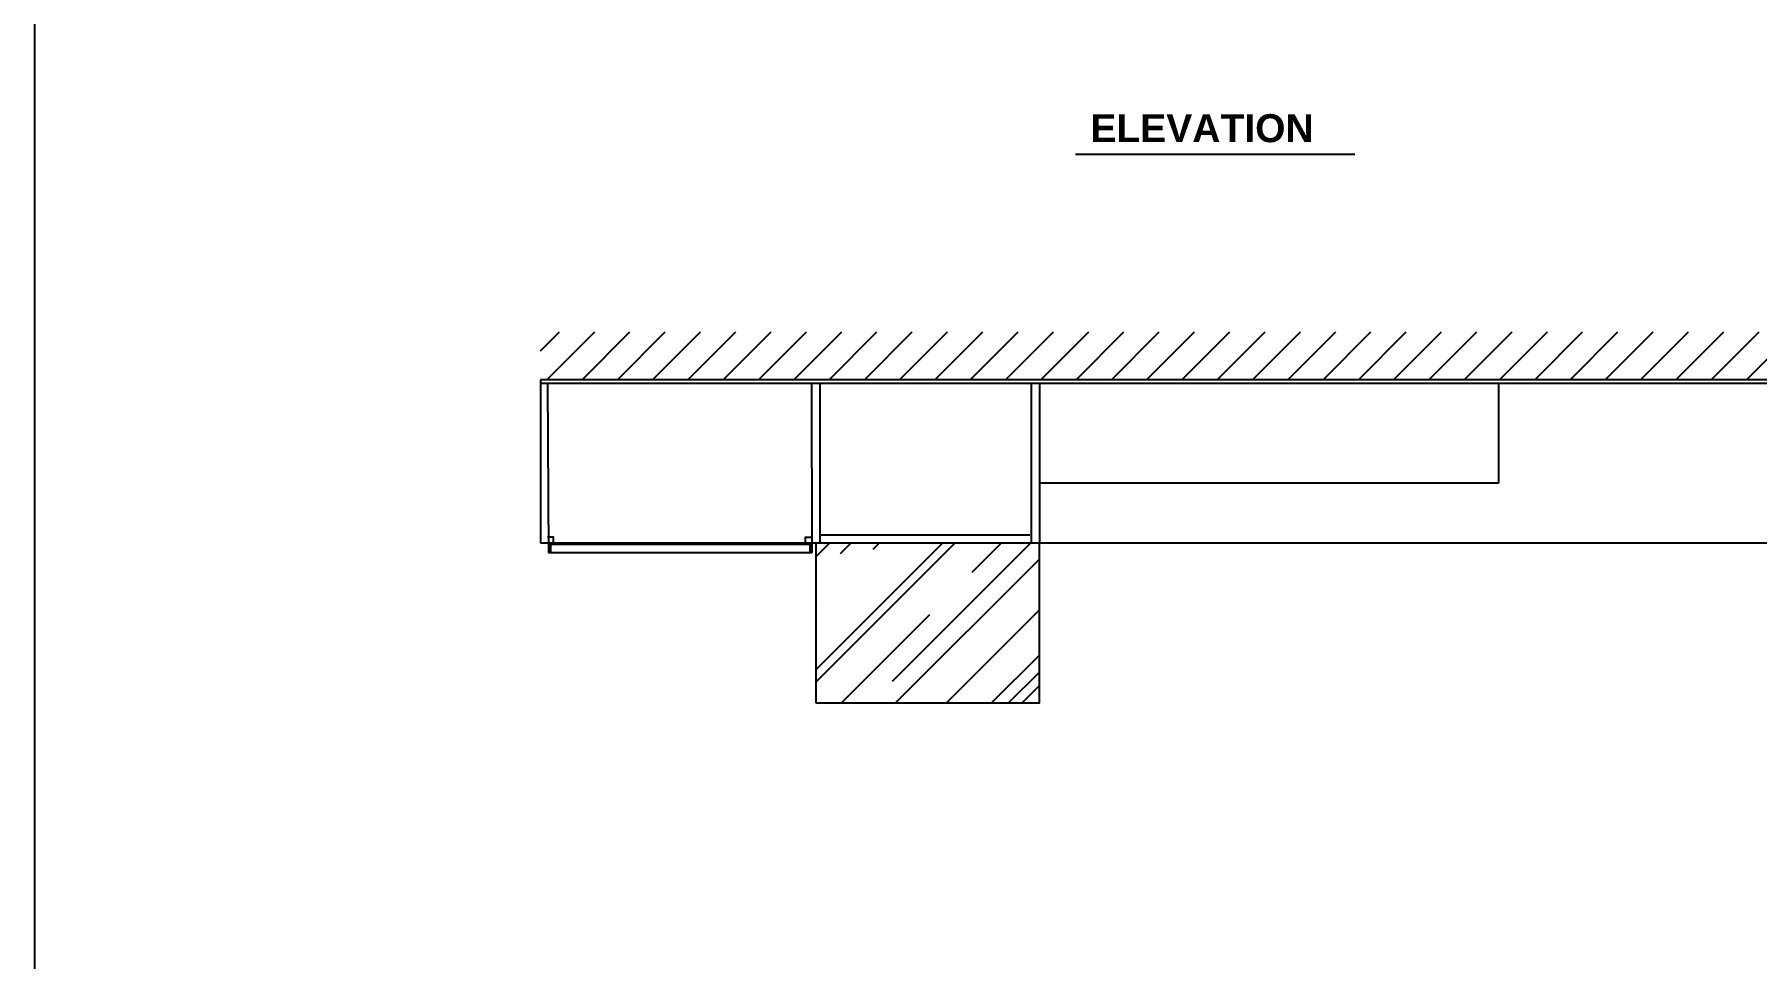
# Model space of a CAD drawing. Header units: inches. Extents: x 3 to 45, y 10.7 to 35.5.
# Drawn here: x 24.325 to 28.639, y 26.276 to 28.589 of the extents above; entities that cross this region are included whole.
import ezdxf

# ---------------------------------------------------------------- set-up
doc = ezdxf.new("R2010")
doc.units = ezdxf.units.IN
doc.header["$MEASUREMENT"] = 0
for name, color, linetype in [('02', 2, 'Continuous'), ('1', 1, 'Continuous'), ('4', 4, 'Continuous'), ('8', 8, 'Continuous'), ('kadrbm', 4, 'Continuous')]:
    doc.layers.add(name, color=color, linetype=linetype)
doc.styles.add('HT', font='swisseb.ttf')

# ---------------------------------------------------------------- blocks, each defined once
blk = doc.blocks.new('kadrbm')
at = {"layer": 'kadrbm', "color": 4}
blk.add_lwpolyline([(20.6631, 0.3257), (20.6631, 24.4603), (0.3369, 24.4603), (0.3369, 0.3257), (20.6631, 0.3257)], dxfattribs=at)

msp = doc.modelspace()

# ---------------------------------------------------------------- hatches: boundary and pattern name
at = {"layer": '8'}
h = msp.add_hatch(dxfattribs=at)
h.set_pattern_fill('ANSI31', color=256, scale=0.5, style=0)
h.set_pattern_definition([(45, (6.10252, 22.97932), (-0.04419417, 0.04419417), [])])
h.paths.add_polyline_path([(25.5925, 27.8444), (25.5925, 27.7244), (29.7925, 27.7244), (29.7925, 27.8444)])
h = msp.add_hatch(dxfattribs=at)
h.set_pattern_fill('AR-RROOF', color=256, scale=0.2, angle=45, style=0)
h.set_pattern_definition([(45, (24.2564, 22.4268), (0.1697056, 0.452548), [3, -0.4, 1, -0.2]), (45, (24.37378, 22.6856), (-0.329512, 0.046669), [0.6, -0.066, 1.2, -0.15]), (45, (24.2069, 22.61771), (0.6406387, 0.8301434), [1.6, -0.28, 0.8, -0.2])])
h.paths.add_polyline_path([(26.2825, 26.9154), (26.8425, 26.9154), (26.8425, 27.3154), (26.2825, 27.3154)])

# ---------------------------------------------------------------- linework, layer by layer
at = {"layer": '02'}
for p, q in [((26.9328, 28.2893), (27.6328, 28.2893)), ((29.7925, 27.7154), (25.5925, 27.7154)), ((25.6105, 27.7154), (25.6125, 27.2914)), ((26.2715, 27.7154), (26.2725, 27.2914)), ((26.2925, 27.7154), (26.2925, 27.3154)), ((26.8215, 27.7154), (26.8215, 27.3154)), ((25.6175, 27.3154), (25.6175, 27.2914)), ((26.2675, 27.3124), (25.6175, 27.3124)), ((26.2675, 27.3154), (26.2675, 27.2914)), ((26.8185, 27.3354), (26.2925, 27.3354)), ((26.2725, 27.2914), (25.6125, 27.2914))]:
    msp.add_line(p, q, dxfattribs=at)
for points in [[(25.6255, 27.3154), (25.6255, 27.3304), (25.6105, 27.3304)], [(26.2565, 27.3154), (26.2565, 27.3304), (26.2715, 27.3304)]]:
    msp.add_lwpolyline(points, dxfattribs=at)
at = {"layer": '1'}
msp.add_line((29.7925, 27.7244), (25.5925, 27.7244), dxfattribs=at)
at = {"layer": '4'}
for p, q in [((25.5925, 27.7244), (25.5925, 27.3154)), ((26.8425, 27.7154), (26.8425, 27.3154)), ((27.9925, 27.7154), (27.9925, 27.4654)), ((27.9925, 27.4654), (26.8425, 27.4654)), ((29.7925, 27.3154), (25.5925, 27.3154))]:
    msp.add_line(p, q, dxfattribs=at)
msp.add_lwpolyline([(26.2825, 26.9154), (26.8425, 26.9154), (26.8425, 27.3154), (26.2825, 27.3154)], close=True, dxfattribs=at)

# ---------------------------------------------------------------- block references
at = {"layer": 'kadrbm'}
msp.add_blockref('kadrbm', (23.988, 10.7349), dxfattribs=at)

# ---------------------------------------------------------------- texts
at = {"layer": '02', "style": 'HT'}
msp.add_text('ELEVATION', height=0.07, dxfattribs=at).set_placement((26.97, 28.3194))

doc.saveas('drawing.dxf')
